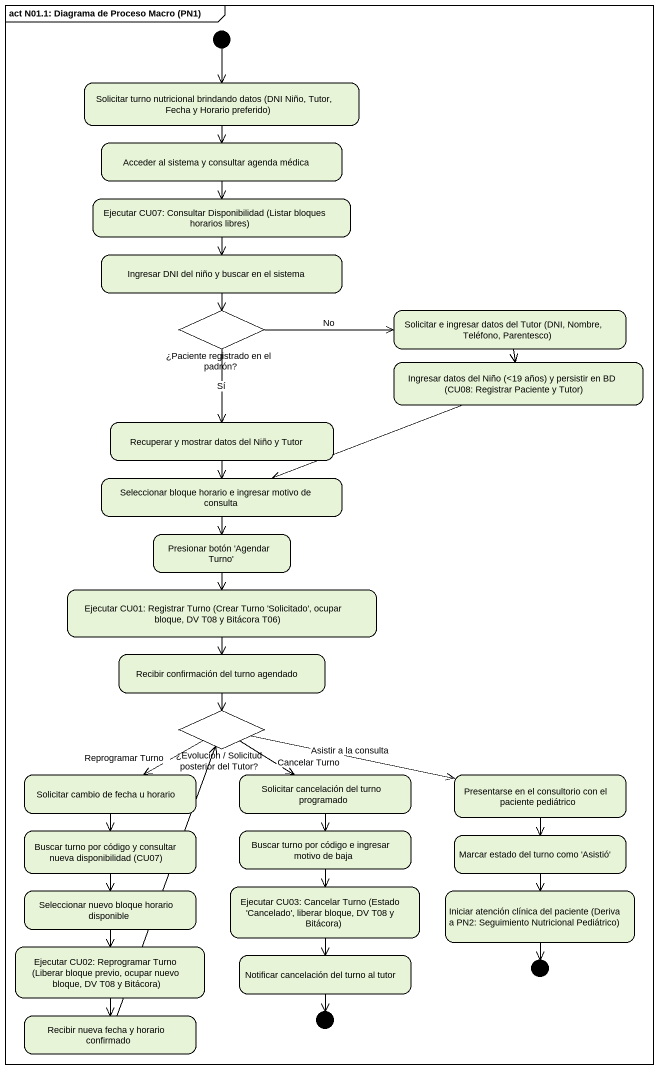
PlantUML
@startuml
mainframe act N01.1: Diagrama de Proceso Macro (PN1)
hide empty description
state junction1 <<choice>>
state "Solicitar turno nutricional brindando datos (DNI Niño, Tutor, Fecha y Horario preferido)" as Solicitar_turno_nutricional
state "Acceder al sistema y consultar agenda médica" as Acceder_al_sistema_y
state "Ejecutar CU07: Consultar Disponibilidad (Listar bloques horarios libres)" as Ejecutar_CU07_Consultar
state "Ingresar DNI del niño y buscar en el sistema" as Ingresar_DNI_del_niño_y
state "¿Paciente registrado en el padrón?" as Paciente_registrado_en_el <<choice>>
state "Solicitar e ingresar datos del Tutor (DNI, Nombre, Teléfono, Parentesco)" as Solicitar_e_ingresar_datos
state "Ingresar datos del Niño (<19 años) y persistir en BD (CU08: Registrar Paciente y Tutor)" as Ingresar_datos_del_Niño_19
state "Recuperar y mostrar datos del Niño y Tutor" as Recuperar_y_mostrar_datos
state "Seleccionar bloque horario e ingresar motivo de consulta" as Seleccionar_bloque_horario
state "Presionar botón 'Agendar Turno'" as Presionar_botón_Agendar
state "Ejecutar CU01: Registrar Turno (Crear Turno 'Solicitado', ocupar bloque, DV T08 y Bitácora T06)" as Ejecutar_CU01_Registrar
state "Recibir confirmación del turno agendado" as Recibir_confirmación_del
state "¿Evolución / Solicitud posterior del Tutor?" as Evolución_Solicitud <<choice>>
state "Solicitar cambio de fecha u horario" as Solicitar_cambio_de_fecha_u
state "Solicitar cancelación del turno programado" as Solicitar_cancelación_del
state "Presentarse en el consultorio con el paciente pediátrico" as Presentarse_en_el
state "Buscar turno por código y consultar nueva disponibilidad (CU07)" as Buscar_turno_por_código_y
state "Buscar turno por código e ingresar motivo de baja" as Buscar_turno_por_código_e
state "Marcar estado del turno como 'Asistió'" as Marcar_estado_del_turno
state "Seleccionar nuevo bloque horario disponible" as Seleccionar_nuevo_bloque
state "Ejecutar CU03: Cancelar Turno (Estado 'Cancelado', liberar bloque, DV T08 y Bitácora)" as Ejecutar_CU03_Cancelar
state "Iniciar atención clínica del paciente (Deriva a PN2: Seguimiento Nutricional Pediátrico)" as Iniciar_atención_clínica
state "Ejecutar CU02: Reprogramar Turno (Liberar bloque previo, ocupar nuevo bloque, DV T08 y Bitácora)" as Ejecutar_CU02_Reprogramar
state "Notificar cancelación del turno al tutor" as Notificar_cancelación_del
state junction2 <<choice>>
state "Recibir nueva fecha y horario confirmado" as Recibir_nueva_fecha_y
state junction3 <<choice>>
junction1 --> Solicitar_turno_nutricional
Solicitar_turno_nutricional --> Acceder_al_sistema_y
Acceder_al_sistema_y --> Ejecutar_CU07_Consultar
Ejecutar_CU07_Consultar --> Ingresar_DNI_del_niño_y
Ingresar_DNI_del_niño_y --> Paciente_registrado_en_el
Paciente_registrado_en_el -right-> Solicitar_e_ingresar_datos : No
Paciente_registrado_en_el --> Recuperar_y_mostrar_datos : Sí
Solicitar_e_ingresar_datos --> Ingresar_datos_del_Niño_19
Ingresar_datos_del_Niño_19 -left-> Seleccionar_bloque_horario
Recuperar_y_mostrar_datos --> Seleccionar_bloque_horario
Seleccionar_bloque_horario --> Presionar_botón_Agendar
Presionar_botón_Agendar --> Ejecutar_CU01_Registrar
Ejecutar_CU01_Registrar --> Recibir_confirmación_del
Recibir_confirmación_del --> Evolución_Solicitud
Evolución_Solicitud -left-> Solicitar_cambio_de_fecha_u : Reprogramar Turno
Evolución_Solicitud --> Solicitar_cancelación_del : Cancelar Turno
Evolución_Solicitud -right-> Presentarse_en_el : Asistir a la consulta
Solicitar_cambio_de_fecha_u --> Buscar_turno_por_código_y
Solicitar_cancelación_del --> Buscar_turno_por_código_e
Presentarse_en_el --> Marcar_estado_del_turno
Buscar_turno_por_código_y --> Seleccionar_nuevo_bloque
Buscar_turno_por_código_e --> Ejecutar_CU03_Cancelar
Marcar_estado_del_turno --> Iniciar_atención_clínica
Seleccionar_nuevo_bloque --> Ejecutar_CU02_Reprogramar
Ejecutar_CU03_Cancelar --> Notificar_cancelación_del
Iniciar_atención_clínica --> junction2
Ejecutar_CU02_Reprogramar --> Recibir_nueva_fecha_y
Notificar_cancelación_del --> junction3
Recibir_nueva_fecha_y -up-> Evolución_Solicitud
@enduml
